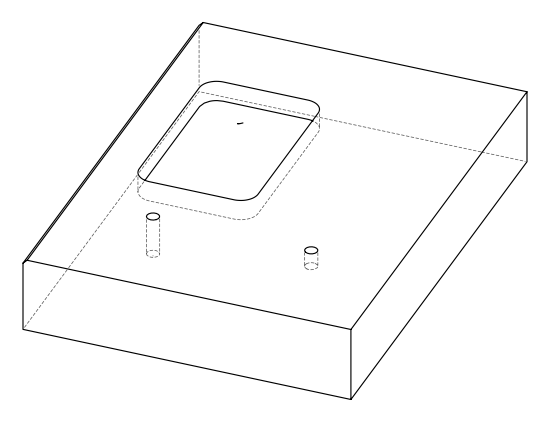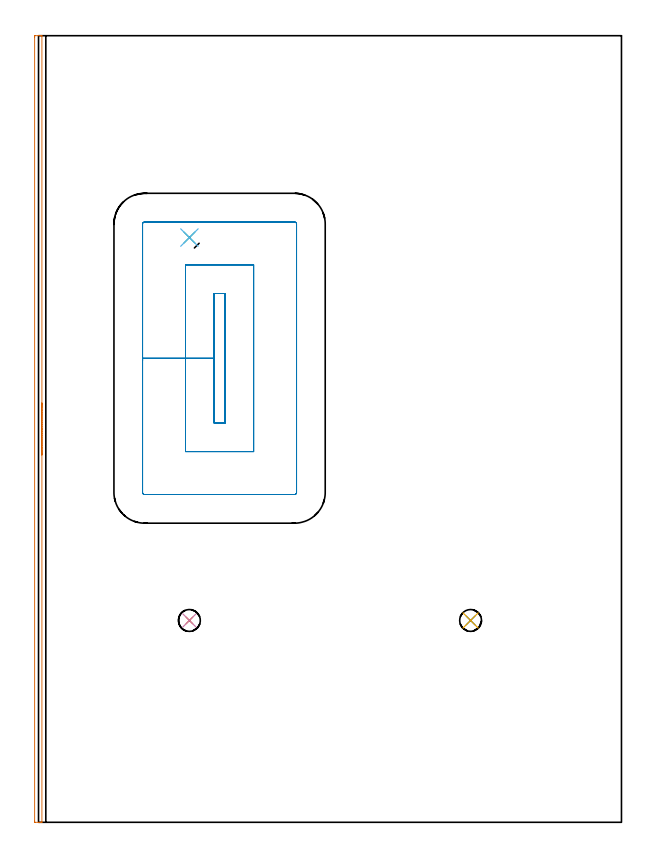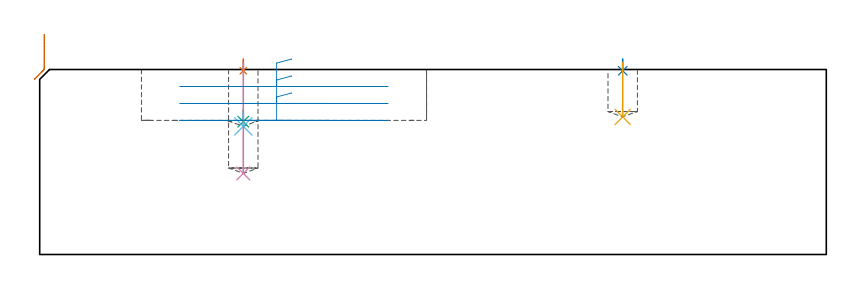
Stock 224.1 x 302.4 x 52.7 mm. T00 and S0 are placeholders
(PLAN: 8 operations, 3 tool changes, 7.2 min)
(1 SPOT_DRILL | STEP1POCKET | NXT0321_9005460120000 | 0.03 min | 1 mm3)
(2 SPOT_DRILL_1 | STEP1POCKET_1 | NXT0321_9005460120000 | 0.03 min | 1 mm3)
(3 SPOT_DRILL_2 | STEP1POCKET_2 | NXT0321_9005460120000 | 0.03 min | 1522 mm3)
(4 DRILL_BLIND_HOLE_INTO_CENTER | STEP1POCKET | NXT0301_055 | 0.13 min | 1578 mm3)
(5 DRILL_BLIND_HOLE_INTO_CENTER_1 | STEP1POCKET_1 | NXT0301_055 | 0.06 min | 687 mm3)
(6 DRILL_BLIND_HOLE_INTO_CENTER_2 | STEP1POCKET_2 | NXT0301_055 | 0.02 min | 71 mm3)
(7 AREA_MILL | FG_CHAMFER_SURFACE | UGT0205_001 | 2.58 min | 1186 mm3)
(8 MILL_RECTANGULAR_POCKET | POCKET_RECTANGULAR_STRAIGHT | UGT0201_105 | Follow Part, ap 5.5, ae 75% | 4.33 min | 146018 mm3)
(TOOL NXT0321_9005460120000 | NC Spot Drill, 142deg, 12mm, Carbide, Uncoated | D12 PA142 FL30 Z2)
(TOOL NXT0301_055 | Carbide Drill 8.4mm [860.1-0840-042A1-MM 2214] | D8.4 PA140 FL61 Z2)
(TOOL UGT0205_001 | Chamfer Mill 20 x 3 x 45 deg. | D20 FL50 Z2)
(TOOL UGT0201_105 | End Mill 22 mm | D22 FL25 Z2)
(OP 1 SPOT_DRILL)
G17 G21 G94 G90
T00 M6
G54
G17 G0 G90 X58. Y77.6 S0 M3
G43 Z62.7 H0
G94 G81 G98 Z52.338 F250. R55.7
G80
M5
M2
(OP 2 SPOT_DRILL_1)
G17 G21 G94 G90
T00 M6
G54
G17 G0 G90 X166.1 Y77.6 S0 M3
G43 Z62.7 H0
G94 G81 G98 Z52.338 F250. R55.7
G80
M5
M2
(OP 3 SPOT_DRILL_2)
G17 G21 G94 G90
T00 M6
G54
G17 G0 G90 X58. Y224.8 S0 M3
G43 Z62.7 H0
G94 G81 G98 Z37.838 F250. R41.2
G80
M5
M2
(OP 4 DRILL_BLIND_HOLE_INTO_CENTER)
G17 G21 G94 G90
T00 M6
G54
G17 G0 G90 X58. Y77.6 S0 M3
G43 Z62.7 H1
G94 G81 G98 Z23.1 F250. R54.7
G80
M5
M2
(OP 5 DRILL_BLIND_HOLE_INTO_CENTER_1)
G17 G21 G94 G90
T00 M6
G54
G17 G0 G90 X166.1 Y77.6 S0 M3
G43 Z62.7 H1
G94 G81 G98 Z39.2 F250. R54.7
G80
M5
M2
(OP 6 DRILL_BLIND_HOLE_INTO_CENTER_2)
G17 G21 G94 G90
T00 M6
G54
G17 G0 G90 X58. Y224.8 S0 M3
G43 Z62.7 H1
G94 G81 G98 Z36.5 F250. R40.2
G80
M5
M2
(OP 7 AREA_MILL)
G17 G21 G94 G90
T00 M6
G54
G17 G0 G90 X1.3 Y161.2 S1061 M3
G43 Z62.7 H0
G94 G1 Y161.162 Z61.828 F250.
Y161.048 Z60.963
Y160.859 Z60.112
Y160.597 Z59.28
Y160.263 Z58.474
Y159.86 Z57.7
Y159.392 Z56.964
Y158.86 Z56.272
Y158.271 Z55.629
Y157.628 Z55.039
Y156.936 Z54.508
Y156.2 Z54.04
Y155.426 Z53.637
Y154.62 Z53.303
Y153.788 Z53.041
Y152.937 Z52.852
Y152.072 Z52.738
Y151.2 Z52.7
Y0.175
X1.297 Y0.01 Z52.688
X1.273 Y0.007 Z52.664
X0.897 Y0. Z52.296
X0.595 Z51.994
X-0.1 Z51.295
X-1.333 Z50.064
X-1.491 Y0.002 Z49.905
X-1.5 Y0.435 Z49.9
Y301.778
X-1.498 Y301.966 Z49.902
X-1.491 Y302.398 Z49.905
X-1.333 Y302.4 Z50.064
X-0.1 Z51.295
X0.595 Z51.994
X0.897 Z52.296
X1.273 Y302.393 Z52.664
X1.297 Y302.391 Z52.688
X1.3 Y302.225 Z52.7
Y151.2
Y150.328 Z52.738
Y149.464 Z52.852
Y148.612 Z53.041
Y147.78 Z53.303
Y146.974 Z53.637
Y146.2 Z54.04
Y145.464 Z54.508
Y144.772 Z55.039
Y144.129 Z55.629
Y143.54 Z56.272
Y143.009 Z56.964
Y142.54 Z57.7
Y142.137 Z58.474
Y141.803 Z59.28
Y141.541 Z60.112
Y141.352 Z60.963
Y141.238 Z61.828
Y141.2 Z62.7
M5
M2
(OP 8 MILL_RECTANGULAR_POCKET)
G17 G21 G94 G90
T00 M6
G54
G17 G0 G90 X71.7 Y203.166 S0 M3
G43 Z62.7 H0
Z55.7
G94 G1 Y203.3 Z55.664 F250.
X67.5 Z54.539
Y178.4 Z47.867
Y153.5 F500.
X71.7
Y203.3
X67.5
Y178.4
X56.5
Y142.5
X82.7
Y214.3
X56.5
Y178.4
X40.
Y126.8
G3 X40.8 Y126. R0.8
G1 X98.4
G3 X99.2 Y126.8 R0.8
G1 Y230.
G3 X98.4 Y230.8 R0.8
G1 X40.8
G3 X40. Y230. R0.8
G1 Y178.4
Y177.4
G0 X71.7 Y203.166 Z50.867
G1 Y203.3 Z50.831 F250.
X67.5 Z49.705
Y178.4 Z43.033
Y153.5 F500.
X71.7
Y203.3
X67.5
Y178.4
X56.5
Y142.5
X82.7
Y214.3
X56.5
Y178.4
X40.
Y126.8
G3 X40.8 Y126. R0.8
G1 X98.4
G3 X99.2 Y126.8 R0.8
G1 Y230.
G3 X98.4 Y230.8 R0.8
G1 X40.8
G3 X40. Y230. R0.8
G1 Y178.4
Y177.4
G0 X71.7 Y203.166 Z46.033
G1 Y203.3 Z45.997 F250.
X67.5 Z44.872
Y178.4 Z38.2
Y153.5 F500.
X71.7
Y203.3
X67.5
Y178.4
X56.5
Y142.5
X82.7
Y214.3
X56.5
Y178.4
X40.
Y126.8
G3 X40.8 Y126. R0.8
G1 X98.4
G3 X99.2 Y126.8 R0.8
G1 Y230.
G3 X98.4 Y230.8 R0.8
G1 X40.8
G3 X40. Y230. R0.8
G1 Y178.4
Y177.4
G0 Z62.7
M5
M2
